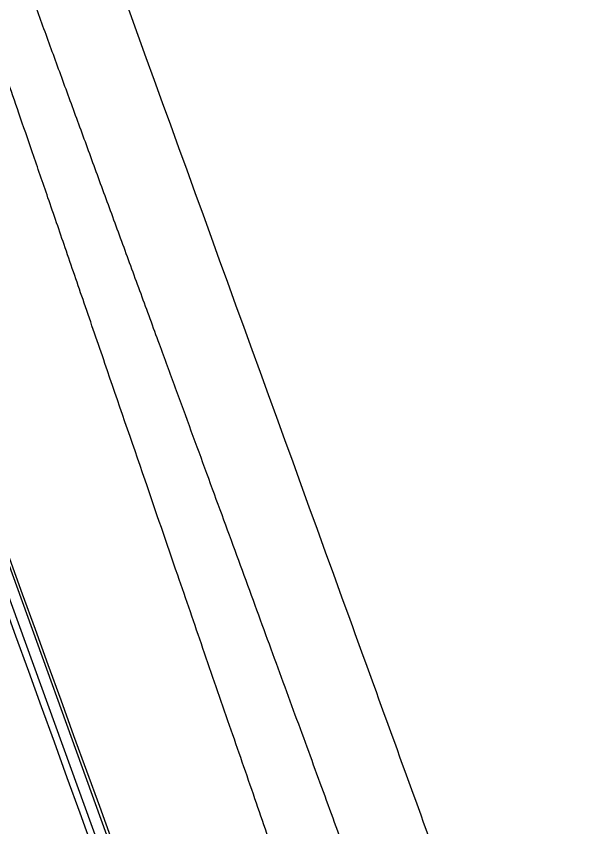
# Model space of a CAD drawing. Extents: x 0 to 1128, y 0 to 827.
# Drawn here: x 781.69 to 799.92, y 510.05 to 535.64 of the extents above; entities that cross this region are included whole.
import ezdxf

# ---------------------------------------------------------------- set-up
doc = ezdxf.new("R2010")
doc.units = 0
doc.header["$LTSCALE"] = 10
doc.header["$MEASUREMENT"] = 0
doc.layers.add('1', color=7, linetype='CONTINUOUS')

msp = doc.modelspace()

# ---------------------------------------------------------------- linework, layer by layer
at = {"layer": '1', "color": 7, "linetype": 'Continuous', "lineweight": -3}
for p, q in [((766.785, 558.739), (792.741, 487.231)), ((792.419, 487.141), (766.487, 558.582))]:
    msp.add_line(p, q, dxfattribs=at)
for points, knots in [([(812.035, 458.76), (811.453, 461.003), (810.162, 465.69), (807.935, 472.783), (805.453, 480.077), (802.844, 487.378), (800.187, 494.684), (797.534, 501.995), (794.88, 509.306), (787.626, 529.291), (781.256, 546.84), (775.771, 561.951)], [0, 0, 0, 0, 0.063517, 0.13332, 0.203809, 0.274802, 0.345901, 0.41699, 0.488079, 0.559169, 1, 1, 1, 1]), ([(773.159, 561.003), (773.212, 560.858), (773.318, 560.566), (773.478, 560.125), (773.641, 559.677), (773.806, 559.223), (773.973, 558.762), (774.143, 558.296), (774.315, 557.823), (774.489, 557.343), (774.666, 556.858), (774.845, 556.365), (775.027, 555.867), (775.21, 555.362), (775.397, 554.851), (775.585, 554.334), (775.776, 553.81), (775.969, 553.28), (776.165, 552.744), (776.363, 552.201), (776.563, 551.652), (776.765, 551.097), (776.97, 550.535), (777.178, 549.968), (777.387, 549.393), (777.599, 548.813), (777.814, 548.226), (778.03, 547.632), (778.249, 547.033), (778.471, 546.427), (778.694, 545.815), (778.92, 545.196), (779.149, 544.571), (779.379, 543.94), (779.613, 543.303), (779.848, 542.659), (780.086, 542.008), (780.326, 541.352), (780.568, 540.689), (780.813, 540.02), (781.06, 539.344), (781.31, 538.663), (781.562, 537.974), (781.816, 537.28), (782.073, 536.579), (782.332, 535.872), (782.593, 535.159), (782.856, 534.439), (783.122, 533.713), (783.391, 532.98), (783.661, 532.242), (783.934, 531.497), (784.21, 530.745), (784.487, 529.987), (784.767, 529.223), (785.05, 528.453), (785.335, 527.676), (785.622, 526.893), (785.911, 526.104), (786.274, 525.114), (786.707, 523.934), (787.205, 522.575), (787.694, 521.241), (788.174, 519.932), (788.644, 518.649), (789.105, 517.39), (789.557, 516.157), (789.999, 514.95), (790.433, 513.767), (790.857, 512.61), (791.271, 511.478), (791.676, 510.371), (792.072, 509.289), (792.459, 508.233), (792.836, 507.202), (793.204, 506.196), (793.563, 505.215), (793.912, 504.26), (794.253, 503.33), (794.583, 502.425), (794.905, 501.545), (795.217, 500.69), (795.52, 499.861), (795.814, 499.057), (796.098, 498.278), (796.373, 497.525), (796.638, 496.797), (796.895, 496.094), (797.142, 495.416), (797.38, 494.763), (797.608, 494.136), (797.827, 493.534), (798.037, 492.957), (798.238, 492.406), (798.429, 491.879), (798.611, 491.378), (798.783, 490.902), (798.947, 490.452), (799.101, 490.026), (799.2, 489.751), (799.248, 489.618)], [0, 0, 0, 0, 0.00609, 0.012269, 0.018537, 0.024893, 0.031338, 0.037872, 0.044495, 0.051206, 0.058007, 0.064896, 0.071874, 0.07894, 0.086096, 0.09334, 0.100673, 0.108095, 0.115605, 0.123205, 0.130893, 0.13867, 0.146536, 0.15449, 0.162533, 0.170666, 0.178886, 0.187196, 0.195595, 0.204082, 0.212658, 0.221323, 0.230077, 0.238919, 0.24785, 0.256871, 0.265979, 0.275177, 0.284464, 0.293839, 0.303303, 0.312856, 0.322498, 0.332228, 0.342047, 0.351955, 0.361952, 0.372038, 0.382213, 0.392476, 0.402828, 0.413269, 0.423799, 0.434417, 0.445125, 0.455921, 0.466806, 0.47778, 0.488842, 0.499994, 0.519397, 0.538445, 0.55714, 0.575481, 0.593468, 0.611101, 0.62838, 0.645305, 0.661876, 0.678092, 0.693955, 0.709464, 0.724619, 0.73942, 0.753867, 0.76796, 0.781698, 0.795083, 0.808114, 0.820791, 0.833114, 0.845083, 0.856698, 0.867959, 0.878866, 0.889419, 0.899618, 0.909464, 0.918955, 0.928092, 0.936876, 0.945305, 0.95338, 0.961102, 0.96847, 0.975483, 0.982143, 0.988449, 0.994402, 1, 1, 1, 1]), ([(797.041, 488.82), (796.978, 488.995), (796.851, 489.347), (796.66, 489.876), (796.468, 490.409), (796.276, 490.945), (796.082, 491.484), (795.887, 492.027), (795.691, 492.574), (795.495, 493.124), (795.297, 493.677), (795.098, 494.234), (794.899, 494.794), (794.698, 495.358), (794.496, 495.926), (794.294, 496.496), (794.09, 497.07), (793.885, 497.648), (793.68, 498.229), (793.473, 498.814), (793.266, 499.402), (793.057, 499.993), (792.847, 500.588), (792.637, 501.187), (792.425, 501.789), (792.213, 502.394), (791.999, 503.003), (791.785, 503.615), (791.569, 504.231), (791.352, 504.85), (791.135, 505.473), (790.916, 506.099), (790.532, 507.202), (789.968, 508.824), (789.211, 511.005), (788.412, 513.313), (787.6, 515.665), (786.711, 518.246), (785.68, 521.241), (784.697, 524.1), (783.858, 526.542), (783.259, 528.285), (782.715, 529.864), (782.228, 531.28), (781.797, 532.532), (781.308, 533.95), (780.748, 535.569), (780.107, 537.423), (779.484, 539.218), (778.881, 540.955), (778.349, 542.481), (777.884, 543.812), (777.482, 544.963), (777.083, 546.1), (776.689, 547.223), (776.298, 548.332), (775.912, 549.427), (775.53, 550.508), (775.152, 551.575), (774.778, 552.629), (774.408, 553.668), (774.042, 554.693), (773.68, 555.705), (773.323, 556.702), (772.969, 557.686), (772.62, 558.656), (772.274, 559.611), (772.045, 560.244), (771.931, 560.557)], [0, 0, 0, 0, 0.007353, 0.014754, 0.022202, 0.029697, 0.03724, 0.044829, 0.052466, 0.060151, 0.067882, 0.075661, 0.083488, 0.091361, 0.099282, 0.10725, 0.115266, 0.123329, 0.131439, 0.139596, 0.147801, 0.156053, 0.164352, 0.172699, 0.181093, 0.189534, 0.198023, 0.206559, 0.215142, 0.223773, 0.23245, 0.241176, 0.249948, 0.278573, 0.30895, 0.341079, 0.374961, 0.407163, 0.448837, 0.499981, 0.526503, 0.550751, 0.572724, 0.592422, 0.609846, 0.624994, 0.651629, 0.677447, 0.702448, 0.726634, 0.750003, 0.766236, 0.782278, 0.79813, 0.81379, 0.829259, 0.844538, 0.859625, 0.874522, 0.889227, 0.903742, 0.918066, 0.932199, 0.946141, 0.959892, 0.973452, 0.986821, 1, 1, 1, 1])]:
    msp.add_open_spline(points, degree=3, knots=knots, dxfattribs=at)
for points in [[(766.895, 558.729), (775.538, 534.916), (784.182, 511.103), (792.826, 487.29)], [(792.219, 487.07), (783.575, 510.883), (774.932, 534.696), (766.288, 558.509)], [(763.474, 557.488), (772.118, 533.675), (780.762, 509.862), (789.406, 486.049)], [(789.701, 486.156), (781.057, 509.969), (772.413, 533.782), (763.77, 557.595)]]:
    msp.add_open_spline(points, degree=3, dxfattribs=at)

doc.saveas('drawing.dxf')
